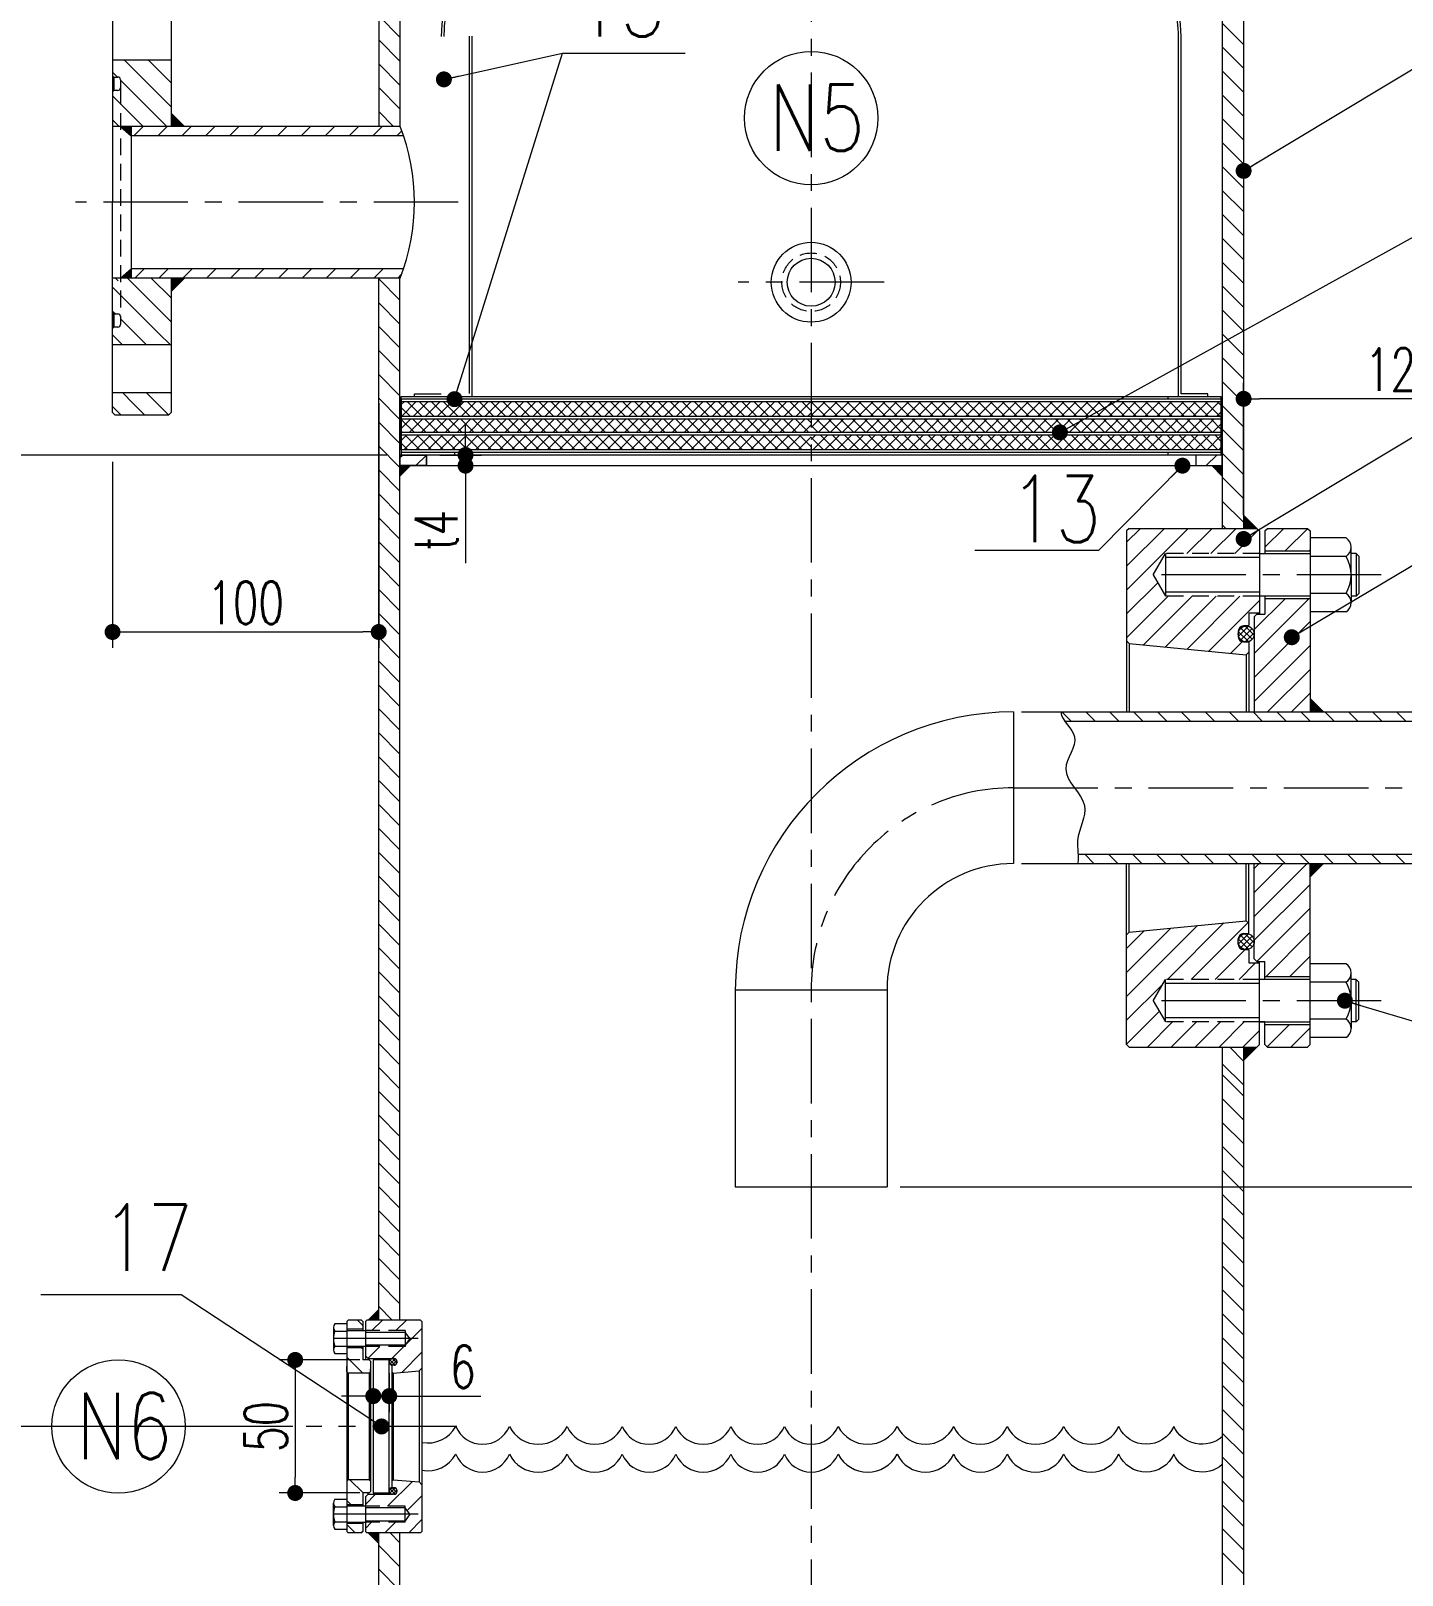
# Model space of a CAD drawing. Header units: millimetres. Extents: x 5291 to 15040, y -2201 to 1723.
# Drawn here: x 8298 to 8814, y -645 to -65 of the extents above; entities that cross this region are included whole.
import ezdxf

# ---------------------------------------------------------------- set-up
doc = ezdxf.new("R2010")
doc.units = ezdxf.units.MM
doc.header["$LTSCALE"] = 0.5
doc.linetypes.add('CENTER', pattern=[50.8, 31.75, -6.35, 6.35, -6.35])
doc.linetypes.add('DASHED', pattern=[19.05, 12.7, -6.35])
for name, color, linetype, lineweight in [('图层1', 7, 'Continuous', 5), ('图层2', 2, 'Continuous', 20), ('图层5', 3, 'CENTER', 5)]:
    doc.layers.add(name, color=color, linetype=linetype, lineweight=lineweight)
doc.styles.add('标注文字', font='txt.shx', dxfattribs={"width": 0.8, "bigfont": 'hztxt.shx'})
doc.styles.add('样式 1', font='txt.shx', dxfattribs={"width": 0.7, "height": 16, "bigfont": 'hzdx.shx'})
doc.dimstyles.new('ISO-25', dxfattribs={"dimtxt": 13, "dimasz": 11, "dimexe": 6, "dimexo": 5, "dimgap": 4, "dimtad": 1, "dimtxsty": 'Standard', "dimcen": 2.5, "dimadec": 0, "dimazin": 0, "dimtfac": 1, "dimtmove": 0, "dimatfit": 3, "dimfxl": 0, "dimarcsym": 0})
pattern_1 = [(45, (0, 40), (-2.245064, 2.245064), []), (135, (0, 40), (-2.245064, -2.245064), [])]
pattern_2 = [(45, (0, 41), (-2.245064, 2.245064), []), (135, (0, 41), (-2.245064, -2.245064), [])]
pattern_3 = [(45, (0, 93.9), (-4.490128, 4.490128), [])]
pattern_4 = [(135, (0, -76), (-4.490128, -4.490128), [])]
pattern_5 = [(135, (20481.4264, -414.895), (4.490128, 4.490128), [])]

# ---------------------------------------------------------------- blocks, each defined once
blk = doc.blocks.new('_Dot')
at = {"color": 0, "linetype": 'ByBlock', "lineweight": -2}
blk.add_line((-0.5, 0), (-1, 0), dxfattribs=at)
at = {"color": 0, "linetype": 'ByBlock', "const_width": 0.5}
blk.add_lwpolyline([(-0.25, 0, 1), (0.25, 0, 1)], format="xyb", close=True, dxfattribs=at)
blk = doc.blocks.new('*D38')
at = {"layer": 'Defpoints', "color": 0, "lineweight": 9}
for p in [(8429, -199.89), (8329, -221.89), (8429, -290.89)]:
    blk.add_point(p, dxfattribs=at)
at = {"layer": '图层1', "color": 4, "lineweight": 9}
for p, q in [((8429, -204.89), (8429, -296.89)), ((8329, -226.89), (8329, -296.89)), ((8335, -290.89), (8423, -290.89))]:
    blk.add_line(p, q, dxfattribs=at)
at = {"layer": '图层1', "color": 4, "lineweight": 9, "xscale": 6, "yscale": 6, "zscale": 6, "rotation": 180}
blk.add_blockref('_Dot', (8329, -290.89), dxfattribs=at)
at = {"layer": '图层1', "color": 4, "lineweight": 9, "xscale": 6, "yscale": 6, "zscale": 6}
blk.add_blockref('_Dot', (8429, -290.89), dxfattribs=at)
at = {"layer": '图层1', "color": 4, "lineweight": 9, "insert": (8379, -279.89), "char_height": 16, "attachment_point": 5, "style": '样式 1'}
blk.add_mtext('100', dxfattribs=at)
blk = doc.blocks.new('*D39')
at = {"layer": 'Defpoints', "color": 0, "lineweight": 9}
for p in [(8753.98, -203.27), (8753.98, -251.94), (8873.98, -299.44)]:
    blk.add_point(p, dxfattribs=at)
at = {"layer": '图层1', "color": 4, "lineweight": 9}
for p, q in [((8753.98, -246.94), (8753.98, -197.27)), ((8873.98, -294.44), (8873.98, -197.27)), ((8867.98, -203.27), (8759.98, -203.27))]:
    blk.add_line(p, q, dxfattribs=at)
at = {"layer": '图层1', "color": 4, "lineweight": 9, "xscale": 6, "yscale": 6, "zscale": 6, "rotation": 180}
blk.add_blockref('_Dot', (8753.98, -203.27), dxfattribs=at)
at = {"layer": '图层1', "color": 4, "lineweight": 9, "xscale": 6, "yscale": 6, "zscale": 6}
blk.add_blockref('_Dot', (8873.98, -203.27), dxfattribs=at)
at = {"layer": '图层1', "color": 4, "lineweight": 9, "insert": (8813.98, -192.27), "char_height": 16, "attachment_point": 5, "style": '样式 1'}
blk.add_mtext('120', dxfattribs=at)
blk = doc.blocks.new('*D177')
at = {"layer": 'Defpoints', "color": 0, "lineweight": 9}
for p in [(8447, -224.39), (8447, -228.39), (8461.63, -228.39)]:
    blk.add_point(p, dxfattribs=at)
at = {"layer": '图层1', "color": 4, "lineweight": 9}
for p, q in [((8461.63, -218.39), (8461.63, -212.39)), ((8452, -224.39), (8467.63, -224.39)), ((8461.63, -224.39), (8461.63, -228.39)), ((8452, -228.39), (8467.63, -228.39)), ((8461.63, -234.39), (8461.63, -265.06))]:
    blk.add_line(p, q, dxfattribs=at)
at = {"layer": '图层1', "color": 4, "lineweight": 9, "xscale": 6, "yscale": 6, "zscale": 6}
for p, rotation in [((8461.63, -224.39), 270), ((8461.63, -228.39), 90)]:
    blk.add_blockref('_Dot', p, dxfattribs=dict(at, rotation=rotation))
at = {"layer": '图层1', "color": 4, "lineweight": 9, "insert": (8450.63, -252.72), "char_height": 16, "attachment_point": 5, "rotation": 90, "style": '样式 1'}
blk.add_mtext('t4', dxfattribs=at)
blk = doc.blocks.new('*D178')
at = {"layer": 'Defpoints', "color": 0, "lineweight": 9}
for p in [(8426.97, -564.44), (8397.63, -614.44), (8426.97, -614.44)]:
    blk.add_point(p, dxfattribs=at)
at = {"layer": '图层1', "color": 4, "lineweight": 9}
for p, q in [((8421.97, -564.44), (8391.63, -564.44)), ((8397.63, -570.44), (8397.63, -608.44)), ((8421.97, -614.44), (8391.63, -614.44))]:
    blk.add_line(p, q, dxfattribs=at)
at = {"layer": '图层1', "color": 4, "lineweight": 9, "xscale": 6, "yscale": 6, "zscale": 6}
for p, rotation in [((8397.63, -564.44), 90), ((8397.63, -614.44), 270)]:
    blk.add_blockref('_Dot', p, dxfattribs=dict(at, rotation=rotation))
at = {"layer": '图层1', "color": 4, "lineweight": 9, "insert": (8386.63, -589.44), "char_height": 16, "attachment_point": 5, "rotation": 90, "style": '样式 1'}
blk.add_mtext('50', dxfattribs=at)
blk = doc.blocks.new('*D179')
at = {"layer": 'Defpoints', "color": 0, "lineweight": 9}
for p in [(8426.97, -564.44), (8432.97, -564.44), (8432.97, -578.02)]:
    blk.add_point(p, dxfattribs=at)
at = {"layer": '图层1', "color": 4, "lineweight": 9}
for p, q in [((8426.97, -569.44), (8426.97, -584.02)), ((8432.97, -569.44), (8432.97, -584.02)), ((8420.97, -578.02), (8414.97, -578.02)), ((8426.97, -578.02), (8432.97, -578.02)), ((8438.97, -578.02), (8467.35, -578.02))]:
    blk.add_line(p, q, dxfattribs=at)
at = {"layer": '图层1', "color": 4, "lineweight": 9, "xscale": 6, "yscale": 6, "zscale": 6}
blk.add_blockref('_Dot', (8426.97, -578.02), dxfattribs=at)
at = {"layer": '图层1', "color": 4, "lineweight": 9, "xscale": 6, "yscale": 6, "zscale": 6, "rotation": 180}
blk.add_blockref('_Dot', (8432.97, -578.02), dxfattribs=at)
at = {"layer": '图层1', "color": 4, "lineweight": 9, "insert": (8460.62, -567.02), "char_height": 16, "attachment_point": 5, "style": '样式 1'}
blk.add_mtext('6', dxfattribs=at)
blk = doc.blocks.new('*D185')
at = {"layer": 'Defpoints', "color": 0, "lineweight": 9}
for p in [(8210.9, -129.39), (8062.58, -1309.39), (8366.49, -1309.39)]:
    blk.add_point(p, dxfattribs=at)
at = {"layer": '图层1', "color": 4, "lineweight": 9}
for p, q in [((8205.9, -129.39), (8056.58, -129.39)), ((8062.58, -135.39), (8062.58, -1303.39)), ((8361.49, -1309.39), (8056.58, -1309.39))]:
    blk.add_line(p, q, dxfattribs=at)
at = {"layer": '图层1', "color": 4, "lineweight": 9, "xscale": 6, "yscale": 6, "zscale": 6}
for p, rotation in [((8062.58, -129.39), 90), ((8062.58, -1309.39), 270)]:
    blk.add_blockref('_Dot', p, dxfattribs=dict(at, rotation=rotation))
at = {"layer": '图层1', "color": 4, "lineweight": 9, "insert": (8051.58, -719.39), "char_height": 16, "attachment_point": 5, "rotation": 90, "style": '样式 1'}
blk.add_mtext('1180', dxfattribs=at)
blk = doc.blocks.new('*D200')
at = {"layer": 'Defpoints', "color": 0, "lineweight": 9}
for p in [(8619.99, -499.44), (8816.49, -1309.39), (8987.44, -1309.39)]:
    blk.add_point(p, dxfattribs=at)
at = {"layer": '图层1', "color": 4, "lineweight": 9}
for p, q in [((8624.99, -499.44), (8993.44, -499.44)), ((8987.44, -505.44), (8987.44, -1303.39)), ((8821.49, -1309.39), (8993.44, -1309.39))]:
    blk.add_line(p, q, dxfattribs=at)
at = {"layer": '图层1', "color": 4, "lineweight": 9, "xscale": 6, "yscale": 6, "zscale": 6}
for p, rotation in [((8987.44, -499.44), 90), ((8987.44, -1309.39), 270)]:
    blk.add_blockref('_Dot', p, dxfattribs=dict(at, rotation=rotation))
at = {"layer": '图层1', "color": 4, "lineweight": 9, "insert": (8976.44, -904.42), "char_height": 16, "attachment_point": 5, "rotation": 90, "style": '样式 1'}
blk.add_mtext('810', dxfattribs=at)
blk = doc.blocks.new('*D201')
at = {"layer": 'Defpoints', "color": 0, "lineweight": 9}
for p in [(8401.74, -589.44), (8236.9, -1309.39), (8366.49, -1309.39)]:
    blk.add_point(p, dxfattribs=at)
at = {"layer": '图层1', "color": 4, "lineweight": 9}
for p, q in [((8396.74, -589.44), (8230.9, -589.44)), ((8236.9, -595.44), (8236.9, -1303.39)), ((8361.49, -1309.39), (8230.9, -1309.39))]:
    blk.add_line(p, q, dxfattribs=at)
at = {"layer": '图层1', "color": 4, "lineweight": 9, "xscale": 6, "yscale": 6, "zscale": 6}
for p, rotation in [((8236.9, -589.44), 90), ((8236.9, -1309.39), 270)]:
    blk.add_blockref('_Dot', p, dxfattribs=dict(at, rotation=rotation))
at = {"layer": '图层1', "color": 4, "lineweight": 9, "insert": (8225.9, -949.42), "char_height": 16, "attachment_point": 5, "rotation": 90, "style": '样式 1'}
blk.add_mtext('720', dxfattribs=at)
blk = doc.blocks.new('*D207')
at = {"layer": 'Defpoints', "color": 0, "lineweight": 9}
for p in [(8437, -224.39), (8156.1, -1309.39), (8366.49, -1309.39)]:
    blk.add_point(p, dxfattribs=at)
at = {"layer": '图层1', "color": 4, "lineweight": 9}
for p, q in [((8432, -224.39), (8150.1, -224.39)), ((8156.1, -230.39), (8156.1, -1303.39)), ((8361.49, -1309.39), (8150.1, -1309.39))]:
    blk.add_line(p, q, dxfattribs=at)
at = {"layer": '图层1', "color": 4, "lineweight": 9, "xscale": 6, "yscale": 6, "zscale": 6}
for p, rotation in [((8156.1, -224.39), 90), ((8156.1, -1309.39), 270)]:
    blk.add_blockref('_Dot', p, dxfattribs=dict(at, rotation=rotation))
at = {"layer": '图层1', "color": 4, "lineweight": 9, "insert": (8145.1, -766.89), "char_height": 16, "attachment_point": 5, "rotation": 90, "style": '样式 1'}
blk.add_mtext('1085', dxfattribs=at)

msp = doc.modelspace()

# ---------------------------------------------------------------- hatches: boundary and pattern name
at = {"layer": '图层1', "lineweight": 9}
h = msp.add_hatch(dxfattribs=at)
h.set_pattern_fill('ANSI31', scale=2, angle=90, style=0)
h.paths.add_polyline_path([(8437, -5.39), (8429, 0.62), (8429, -100.9), (8437, -100.9)])
h = msp.add_hatch(dxfattribs=at)
h.set_pattern_fill('ANSI31', scale=2, angle=90, style=0)
h.paths.add_polyline_path([(8753.98, 0.62), (8745.98, -5.39), (8745.98, -251.94), (8753.98, -251.94)])
h = msp.add_hatch(dxfattribs=at)
h.set_pattern_fill('ANSI31', scale=2, style=0)
h.set_pattern_definition(pattern_5)
h.paths.add_polyline_path([(8331.99, -86.35), (8331.99, -83.35, 0.414214), (8330.99, -82.35), (8329.49, -82.35), (8328.99, -81.85), (8328.99, -75.9), (8350.99, -75.9), (8350.99, -100.9), (8331.99, -100.9)])
h = msp.add_hatch(dxfattribs=at)
h.set_pattern_fill('ANSI31', scale=2, style=0)
h.set_pattern_definition(pattern_5)
h.paths.add_polyline_path([(8328.99, -87.85), (8329.49, -87.35), (8330.99, -87.35, 0.414214), (8331.99, -86.35), (8331.99, -100.9), (8328.99, -100.9)], flags=17)
for points in [[(8350.99, -100.9), (8350.99, -95.9), (8355.99, -100.9)], [(8335.99, -100.9), (8335.99, -104.4), (8331.99, -100.9)], [(8335.99, -157.9), (8331.99, -157.9), (8335.99, -154.4)], [(8355.99, -157.9), (8350.99, -162.9), (8350.99, -157.9)], [(8441, -228.39), (8437, -228.39), (8437, -232.39)], [(8741.98, -228.39), (8745.98, -232.39), (8745.98, -228.39)], [(8753.98, -251.94), (8758.98, -251.94), (8753.98, -246.94)], [(8778.99, -315.94), (8778.99, -320.94), (8783.99, -320.94)], [(8783.99, -377.94), (8778.99, -377.94), (8778.99, -382.94)], [(8758.98, -446.94), (8753.98, -446.94), (8753.98, -451.94)], [(8425, -549.44), (8429, -549.44), (8429, -545.44)], [(8429, -629.44), (8425, -629.44), (8429, -633.44)]]:
    msp.add_hatch(color=7, dxfattribs=at).paths.add_polyline_path(points)
at = {"layer": '图层1', "lineweight": 9, "ltscale": 2}
h = msp.add_hatch(dxfattribs=at)
h.set_pattern_fill('ANSI31', scale=2, style=0)
h.paths.add_polyline_path([(8437, -100.9), (8335.99, -100.9), (8335.99, -104.4), (8438.29, -104.4, 0.01208)])
h = msp.add_hatch(dxfattribs=at)
h.set_pattern_fill('ANSI31', scale=2, style=0)
h.paths.add_polyline_path([(8438.29, -154.4), (8335.99, -154.4), (8335.99, -157.9), (8437, -157.9, 0.01208)])
at = {"layer": '图层1', "lineweight": 9}
h = msp.add_hatch(dxfattribs=at)
h.set_pattern_fill('ANSI31', style=0)
h.set_pattern_definition([(135, (20481.4264, -414.8948), (2.245064, 2.245064), [])])
h.paths.add_polyline_path([(8328.99, -157.9), (8331.99, -157.9), (8331.99, -158.1), (8328.99, -161.04)], flags=17)
h = msp.add_hatch(dxfattribs=at)
h.set_pattern_fill('ANSI31', scale=2, style=0)
h.set_pattern_definition(pattern_5)
h.paths.add_polyline_path([(8331.99, -158.1), (8332.2, -157.9), (8350.99, -157.9), (8350.99, -167.06), (8345.06, -182.9), (8328.99, -182.9), (8328.99, -176.85), (8329.49, -176.35), (8330.99, -176.35, 0.414214), (8331.99, -175.35), (8331.99, -172.35)])
h = msp.add_hatch(dxfattribs=at)
h.set_pattern_fill('ANSI31', scale=2, style=0)
h.set_pattern_definition(pattern_5)
h.paths.add_polyline_path([(8328.99, -161.04), (8331.99, -158.1), (8331.99, -172.35, 0.414214), (8330.99, -171.35), (8329.49, -171.35), (8328.99, -170.85)], flags=17)
h = msp.add_hatch(dxfattribs=at)
h.set_pattern_fill('ANSI31', scale=2, angle=90, style=0)
h.paths.add_polyline_path([(8437, -157.9), (8429, -157.9), (8429, -549.44), (8437, -549.44)])
h = msp.add_hatch(dxfattribs=at)
h.set_pattern_fill('ANSI31', scale=2, style=0)
h.set_pattern_definition(pattern_5)
h.paths.add_polyline_path([(8350.99, -167.06), (8350.99, -182.9), (8345.06, -182.9)])
h = msp.add_hatch(dxfattribs=at)
h.set_pattern_fill('ANSI31', scale=2, style=0)
h.set_pattern_definition(pattern_5)
h.paths.add_polyline_path([(8328.99, -200.9), (8338.31, -200.9), (8335.12, -209.4), (8329.99, -209.4), (8328.99, -208.4)])
h = msp.add_hatch(dxfattribs=at)
h.set_pattern_fill('ANSI31', scale=2, style=0)
h.set_pattern_definition(pattern_5)
h.paths.add_polyline_path([(8338.31, -200.9), (8350.99, -200.9), (8350.99, -208.4), (8349.99, -209.4), (8335.12, -209.4)])
h = msp.add_hatch(dxfattribs=at)
h.set_pattern_fill('ANSI37', style=0)
h.set_pattern_definition(pattern_2)
h.paths.add_polyline_path([(8591.49, -209.89), (8591.49, -204.39), (8437.5, -204.39), (8437.5, -209.89)])
h = msp.add_hatch(dxfattribs=at)
h.set_pattern_fill('ANSI37', style=0)
h.set_pattern_definition(pattern_1)
h.paths.add_polyline_path([(8745.48, -209.89), (8745.48, -204.39), (8591.49, -204.39), (8591.49, -209.89)])
h = msp.add_hatch(dxfattribs=at)
h.set_pattern_fill('ANSI37', style=0)
h.set_pattern_definition(pattern_2)
h.paths.add_polyline_path([(8591.49, -215.89), (8591.49, -210.89), (8437.5, -210.89), (8437.5, -215.89)])
h = msp.add_hatch(dxfattribs=at)
h.set_pattern_fill('ANSI37', style=0)
h.set_pattern_definition(pattern_1)
h.paths.add_polyline_path([(8745.48, -215.89), (8745.48, -210.89), (8591.49, -210.89), (8591.49, -215.89)])
h = msp.add_hatch(dxfattribs=at)
h.set_pattern_fill('ANSI37', style=0)
h.set_pattern_definition(pattern_2)
h.paths.add_polyline_path([(8591.49, -222.39), (8591.49, -216.89), (8437.5, -216.89), (8437.5, -222.39)])
h = msp.add_hatch(dxfattribs=at)
h.set_pattern_fill('ANSI37', style=0)
h.set_pattern_definition(pattern_1)
h.paths.add_polyline_path([(8745.48, -222.39), (8745.48, -216.89), (8591.49, -216.89), (8591.49, -222.39)])
at = {"layer": '图层1'}
h = msp.add_hatch(dxfattribs=at)
h.set_pattern_fill('ANSI31', scale=2, style=0)
h.set_pattern_definition([(45, (-229.58, 43.404), (-4.490128, 4.490128), [])])
h.paths.add_polyline_path([(8447, -228.39), (8447, -224.39), (8437, -224.39), (8437, -228.39)])
h = msp.add_hatch(dxfattribs=at)
h.set_pattern_fill('ANSI31', scale=2, style=0)
h.set_pattern_definition([(45, (49.4, 43.404), (-4.490128, 4.490128), [])])
h.paths.add_polyline_path([(8735.98, -228.39), (8745.98, -228.39), (8745.98, -224.39), (8735.98, -224.39)])
at = {"layer": '图层1', "lineweight": 9}
h = msp.add_hatch(dxfattribs=at)
h.set_pattern_fill('ANSI31', scale=2, style=0)
h.set_pattern_definition(pattern_3)
h.paths.add_polyline_path([(8755.99, -283.64), (8759.74, -283.64), (8759.99, -283.39), (8759.99, -277.44), (8724.61, -277.44), (8719.99, -269.44), (8709.99, -269.44), (8709.99, -294.24), (8710.99, -295.24), (8754.99, -299.44), (8755.99, -298.44), (8755.99, -294.89), (8755.74, -294.64), (8753.99, -294.64, -0.414214), (8751.99, -292.64), (8751.99, -290.64, -0.414214), (8753.99, -288.64), (8755.74, -288.64), (8755.99, -288.39)])
h.paths.add_polyline_path([(8759.99, -252.94), (8758.99, -251.94), (8710.99, -251.94), (8709.99, -252.94), (8709.99, -269.44), (8719.99, -269.44), (8724.61, -261.44), (8759.99, -261.44)])
h = msp.add_hatch(dxfattribs=at)
h.set_pattern_fill('ANSI31', scale=2, style=0)
h.set_pattern_definition(pattern_3)
h.paths.add_polyline_path([(8778.58, -260.44), (8778.99, -260.03), (8778.99, -252.94), (8777.99, -251.94), (8762.99, -251.94), (8761.99, -252.94), (8761.99, -260.44)])
h.paths.add_polyline_path([(8757.99, -320.94), (8778.99, -320.94), (8778.99, -278.44), (8761.99, -278.44), (8761.99, -284.14), (8758.99, -284.14), (8757.99, -285.14)])
at = {"layer": '图层1'}
h = msp.add_hatch(dxfattribs=at)
h.set_pattern_fill('ANSI37', scale=0.5, style=0)
h.set_pattern_definition([(45, (9.574, 88.9), (-1.12253202, 1.12253202), []), (135, (9.574, 88.9), (-1.12253202, -1.12253202), [])])
h.paths.add_polyline_path([(8751.99, -291.64, 1), (8757.99, -291.64, 1)])
at = {"layer": '图层1', "lineweight": 9}
h = msp.add_hatch(dxfattribs=at)
h.set_pattern_fill('ANSI31', scale=2, angle=90, style=0)
h.set_pattern_definition([(135, (0, 93.9), (-4.490128, -4.490128), [])])
edge = h.paths.add_edge_path()
edge.add_line((8866.98, -324.44), (8866.98, -320.94))
edge.add_line((8866.98, -320.94), (8685.31, -320.94))
edge.add_spline(control_points=[(8685.31, -320.94), (8685.41, -322.2), (8686, -323.35), (8686.76, -324.44)], knot_values=[0, 0, 0, 0, 3.791066, 3.791066, 3.791066, 3.791066], degree=3, periodic=0)
edge.add_line((8686.76, -324.44), (8866.98, -324.44))
edge = h.paths.add_edge_path()
edge.add_spline(control_points=[(8691.8, -374.44), (8691.86, -375.62), (8691.85, -376.79), (8691.59, -377.94)], knot_values=[57.173017, 57.173017, 57.173017, 57.173017, 60.715865, 60.715865, 60.715865, 60.715865], degree=3, periodic=0)
edge.add_line((8691.59, -377.94), (8866.98, -377.94))
edge.add_line((8866.98, -377.94), (8866.98, -374.44))
edge.add_line((8866.98, -374.44), (8691.8, -374.44))
h = msp.add_hatch(dxfattribs=at)
h.set_pattern_fill('ANSI31', scale=2, style=0)
h.set_pattern_definition(pattern_3)
h.paths.add_polyline_path([(8778.99, -377.94), (8757.99, -377.94), (8757.99, -413.74), (8758.99, -414.74), (8761.99, -414.74), (8761.99, -420.44), (8778.99, -420.44)])
h.paths.add_polyline_path([(8762.23, -438.44), (8761.99, -438.67), (8761.99, -445.94), (8762.99, -446.94), (8777.99, -446.94), (8778.99, -445.94), (8778.99, -438.44)])
h = msp.add_hatch(dxfattribs=at)
h.set_pattern_fill('ANSI31', scale=2, style=0)
h.set_pattern_definition(pattern_3)
h.paths.add_polyline_path([(8751.99, -406.24, -0.414214), (8753.99, -404.24), (8755.74, -404.24), (8755.99, -403.99), (8755.99, -400.44), (8754.99, -399.44), (8710.99, -403.64), (8709.99, -404.64), (8709.99, -419.54), (8759.99, -419.54), (8759.99, -415.49), (8759.74, -415.24), (8755.99, -415.24), (8755.99, -410.49), (8755.74, -410.24), (8753.99, -410.24, -0.414214), (8751.99, -408.24)])
h.paths.add_polyline_path([(8724.61, -421.44), (8759.99, -421.44), (8759.99, -419.54), (8709.99, -419.54), (8709.99, -445.94), (8710.99, -446.94), (8758.99, -446.94), (8759.99, -445.94), (8759.99, -437.44), (8724.61, -437.44), (8719.99, -429.44)])
at = {"layer": '图层1'}
h = msp.add_hatch(dxfattribs=at)
h.set_pattern_fill('ANSI37', scale=0.5, style=0)
h.set_pattern_definition([(315, (9.574, -787.7796), (-1.12253202, -1.12253202), []), (225, (9.574, -787.7796), (-1.12253202, 1.12253202), [])])
h.paths.add_polyline_path([(8757.99, -407.24, 1), (8751.99, -407.24, 1)])
at = {"layer": '图层1', "lineweight": 9}
h = msp.add_hatch(dxfattribs=at)
h.set_pattern_fill('ANSI31', scale=2, angle=90, style=0)
h.paths.add_polyline_path([(8753.98, -461.11), (8745.98, -453.11), (8745.98, -555.99), (8753.98, -563.99)])
h = msp.add_hatch(dxfattribs=at)
h.set_pattern_fill('ANSI31', scale=2, angle=90, style=0)
h.set_pattern_definition(pattern_4)
h.paths.add_polyline_path([(8423, -564.44), (8423, -559.94), (8417, -559.94), (8417, -568.94), (8417.5, -569.44), (8425.47, -569.44), (8425.97, -568.94), (8425.97, -567.93), (8425.97, -564.94), (8425.47, -564.44)])
h.paths.add_polyline_path([(8423, -552.94), (8423, -549.94), (8422.5, -549.44), (8417.5, -549.44), (8417, -549.94), (8417, -552.94)])
h = msp.add_hatch(dxfattribs=at)
h.set_pattern_fill('ANSI31', scale=2, style=0)
h.set_pattern_definition([(45, (642.0727, -76), (-4.490128, 4.490128), [])])
h.paths.add_polyline_path([(8435.97, -565.14), (8435.97, -565.24, -0.414214), (8434.77, -566.44), (8434.22, -566.44), (8433.97, -566.69), (8433.97, -568.94), (8434.47, -569.44), (8444.23, -568.59), (8445.27, -567.55), (8445.27, -549.94), (8444.77, -549.44), (8424.5, -549.44), (8424, -549.94), (8424, -553.44), (8439, -553.44), (8439, -554.04), (8440.73, -556.44), (8439, -558.84), (8439, -559.44), (8424, -559.44), (8424, -562.94), (8425, -563.94), (8434.47, -563.94), (8434.77, -563.94, -0.414214)])
h.paths.add_polyline_path([(8439, -619.44), (8439, -620.04), (8440.73, -622.44), (8439, -624.84), (8439, -625.44), (8424, -625.44), (8424, -628.94), (8424.5, -629.44), (8444.77, -629.44), (8445.27, -628.94), (8445.27, -611.33), (8444.23, -610.29), (8434.47, -609.44), (8433.97, -609.94), (8433.97, -612.19), (8434.22, -612.44), (8434.77, -612.44, -0.414214), (8435.97, -613.64), (8435.97, -613.74, -0.414214), (8434.77, -614.94), (8434.17, -614.94), (8425, -614.94), (8424, -615.94), (8424, -619.44)])
h = msp.add_hatch(dxfattribs=at)
h.set_pattern_fill('ANSI37', scale=0.3, style=0)
h.set_pattern_definition([(45, (642.0727, -75.5), (-0.67351921, 0.67351921), []), (135, (642.0727, -75.5), (-0.67351921, -0.67351921), [])])
h.paths.add_polyline_path([(8434.77, -566.44, 0.414214), (8435.97, -565.24), (8435.97, -565.14, 0.414214), (8434.77, -563.94), (8434.17, -563.94, 0.414214), (8432.97, -565.14), (8432.97, -565.24, 0.414214), (8434.17, -566.44)])
h = msp.add_hatch(dxfattribs=at)
h.set_pattern_fill('ANSI31', scale=2, angle=90, style=0)
h.set_pattern_definition(pattern_4)
h.paths.add_polyline_path([(8423, -614.44), (8425.47, -614.44), (8425.97, -613.94), (8425.97, -609.94), (8425.47, -609.44), (8417.5, -609.44), (8417, -609.94), (8417, -611.96), (8417, -618.94), (8423, -618.94)])
h.paths.add_polyline_path([(8422.31, -629.44), (8423, -628.75), (8423, -625.94), (8417, -625.94), (8417, -628.94), (8417.5, -629.44)])
h = msp.add_hatch(dxfattribs=at)
h.set_pattern_fill('ANSI37', scale=0.3, style=0)
h.set_pattern_definition([(315, (642.0727, -1103.3796), (-0.67351921, -0.67351921), []), (225, (642.0727, -1103.3796), (-0.67351921, 0.67351921), [])])
h.paths.add_polyline_path([(8434.77, -612.44, -0.414214), (8435.97, -613.64), (8435.97, -613.74, -0.414214), (8434.77, -614.94), (8434.17, -614.94, -0.414214), (8432.97, -613.74), (8432.97, -613.64, -0.414214), (8434.17, -612.44)])
h = msp.add_hatch(dxfattribs=at)
h.set_pattern_fill('ANSI31', scale=2, angle=90, style=0)
h.paths.add_polyline_path([(8437, -629.44), (8429, -629.44), (8429, -668.93), (8435, -672.39), (8437, -672.39)])

# ---------------------------------------------------------------- linework, layer by layer
at = {"layer": '图层1', "color": 7, "lineweight": 9}
for p, q in [((8463.11, -201.3), (8463.11, -67)), ((8464.11, -202.3), (8464.11, -67)), ((8729.48, -202.39), (8729.48, -67.09)), ((8730.48, -201.39), (8730.48, -67.09)), ((8328.99, -81.85), (8328.99, -87.85)), ((8329.49, -82.35), (8330.99, -82.35)), ((8329.49, -82.35), (8329.49, -87.35)), ((8331.99, -83.35), (8331.99, -86.35)), ((8329.49, -87.35), (8328.99, -87.85)), ((8328.99, -87.85), (8328.99, -129.4)), ((8330.99, -87.35), (8329.49, -87.35)), ((8355.99, -100.9), (8350.99, -95.9)), ((8331.99, -100.9), (8335.99, -104.4)), ((8331.99, -157.9), (8335.99, -154.4)), ((8355.99, -157.9), (8350.99, -162.9)), ((8328.99, -170.85), (8328.99, -176.85)), ((8329.49, -171.35), (8330.99, -171.35)), ((8329.49, -171.35), (8329.49, -176.35)), ((8331.99, -172.35), (8331.99, -175.35)), ((8329.49, -176.35), (8328.99, -176.85)), ((8330.99, -176.35), (8329.49, -176.35)), ((8437.5, -222.39), (8437.5, -202.39)), ((8437.5, -202.39), (8745.48, -202.39)), ((8442.5, -202.39), (8442.5, -201.39)), ((8442.5, -201.39), (8452.5, -201.39)), ((8457.5, -202.39), (8457.5, -203.39)), ((8725.48, -202.39), (8725.48, -203.39)), ((8740.48, -201.39), (8730.48, -201.39)), ((8740.48, -202.39), (8740.48, -201.39)), ((8745.48, -202.39), (8745.48, -203.39)), ((8437.5, -203.39), (8437.5, -223.39)), ((8745.48, -204.39), (8437.5, -204.39)), ((8745.48, -203.39), (8745.48, -224.39)), ((8745.48, -209.89), (8437.5, -209.89)), ((8745.48, -216.89), (8437.5, -216.89)), ((8745.48, -222.39), (8437.5, -222.39)), ((8745.48, -223.39), (8437.5, -223.39)), ((8457.5, -223.39), (8457.5, -224.39)), ((8725.48, -223.39), (8725.48, -224.39)), ((8437, -232.39), (8441, -228.39)), ((8745.98, -232.39), (8741.98, -228.39)), ((8753.98, -246.94), (8758.98, -251.94)), ((8778.58, -260.44), (8778.99, -260.03)), ((8755.99, -283.64), (8759.74, -283.64)), ((8755.99, -283.64), (8755.99, -288.39)), ((8758.99, -284.14), (8757.99, -285.14)), ((8758.99, -284.14), (8761.99, -284.14)), ((8759.74, -283.64), (8759.74, -284.14)), ((8755.74, -288.64), (8753.99, -288.64)), ((8755.74, -288.64), (8755.99, -288.39)), ((8757.99, -285.14), (8757.99, -320.94)), ((8751.99, -290.64), (8751.99, -292.64)), ((8753.99, -294.64), (8755.74, -294.64)), ((8755.74, -294.64), (8755.99, -294.89)), ((8755.99, -294.89), (8755.99, -320.94)), ((8754.99, -299.44), (8754.99, -320.94)), ((8783.99, -320.94), (8778.99, -315.94)), ((8754.99, -399.44), (8754.99, -377.94)), ((8755.99, -403.99), (8755.99, -377.94)), ((8757.99, -413.74), (8757.99, -377.94)), ((8783.99, -377.94), (8778.99, -382.94)), ((8753.99, -404.24), (8755.74, -404.24)), ((8755.74, -404.24), (8755.99, -403.99)), ((8751.99, -408.24), (8751.99, -406.24)), ((8753.99, -410.24), (8755.74, -410.24)), ((8755.74, -410.24), (8755.99, -410.49)), ((8755.99, -410.49), (8755.99, -415.24)), ((8755.99, -415.24), (8759.74, -415.24)), ((8758.99, -414.74), (8757.99, -413.74)), ((8758.99, -414.74), (8761.99, -414.74)), ((8759.74, -415.24), (8759.74, -414.74)), ((8761.99, -438.67), (8762.23, -438.44)), ((8753.98, -452.13), (8748.79, -446.94)), ((8753.98, -451.94), (8758.98, -446.94)), ((8753.98, -461.11), (8745.98, -453.11)), ((8429, -545.44), (8425, -549.44)), ((8412.54, -550.81), (8417, -550.81)), ((8417.5, -549.44), (8417, -549.94)), ((8417, -549.94), (8417, -628.94)), ((8422.5, -549.44), (8417.5, -549.44)), ((8423, -549.94), (8422.5, -549.44)), ((8423, -549.94), (8423, -553.44)), ((8424.5, -549.44), (8424, -549.94)), ((8424, -549.94), (8424, -564.44)), ((8444.77, -549.44), (8424.5, -549.44)), ((8444.77, -549.44), (8445.27, -549.94)), ((8445.27, -549.94), (8445.27, -628.94)), ((8412, -552.22), (8412, -560.66)), ((8412.54, -553.63), (8417, -553.63)), ((8423, -552.94), (8417, -552.94)), ((8417, -553.44), (8424, -553.44)), ((8424, -554.04), (8439, -554.04)), ((8439, -553.44), (8439, -559.44)), ((8440.73, -556.44), (8439, -554.04)), ((8440.73, -556.44), (8439, -558.84)), ((8753.98, -563.99), (8745.98, -555.99)), ((8412.54, -559.25), (8417, -559.25)), ((8412.54, -562.07), (8417, -562.07)), ((8424, -559.44), (8417, -559.44)), ((8423, -559.94), (8417, -559.94)), ((8423, -559.44), (8423, -564.44)), ((8439, -558.84), (8424, -558.84)), ((8417, -568.94), (8417, -566.92)), ((8425.47, -564.44), (8423, -564.44)), ((8425, -563.94), (8424, -562.94)), ((8425, -563.94), (8434.47, -563.94)), ((8425, -563.94), (8425, -564.44)), ((8425.47, -564.44), (8425.97, -564.94)), ((8425.97, -564.94), (8425.97, -613.94)), ((8425.97, -568.94), (8425.97, -567.93)), ((8432.97, -565.14), (8432.97, -565.24)), ((8434.22, -566.44), (8433.97, -566.69)), ((8433.97, -566.69), (8433.97, -612.19)), ((8434.77, -563.94), (8434.17, -563.94)), ((8434.77, -566.44), (8434.17, -566.44)), ((8434.47, -569.44), (8444.23, -568.59)), ((8435.97, -565.14), (8435.97, -565.24)), ((8444.23, -568.59), (8445.27, -567.55)), ((8444.23, -568.59), (8444.23, -610.29)), ((8753.98, -572.97), (8745.98, -564.97)), ((8417.5, -569.44), (8417, -568.94)), ((8425.47, -569.44), (8417.5, -569.44)), ((8417.5, -569.44), (8417.5, -609.44)), ((8425.47, -569.44), (8425.97, -568.94)), ((8425.47, -569.44), (8425.47, -609.44)), ((8433.97, -568.94), (8434.47, -569.44)), ((8434.47, -569.44), (8434.47, -609.44)), ((8753.98, -581.95), (8745.98, -573.95)), ((8753.98, -590.93), (8745.98, -582.93)), ((8417, -589.85), (8417.41, -589.44)), ((8753.98, -599.91), (8745.98, -591.91)), ((8753.98, -608.89), (8745.98, -600.89)), ((8417.5, -609.44), (8417, -609.94)), ((8417, -609.94), (8417, -611.96)), ((8425.47, -609.44), (8417.5, -609.44)), ((8425.47, -614.44), (8423, -614.44)), ((8423, -614.44), (8423, -619.44)), ((8425, -614.94), (8424, -615.94)), ((8425, -614.94), (8425, -614.44)), ((8425, -614.94), (8434.47, -614.94)), ((8425.47, -609.44), (8425.97, -609.94)), ((8425.47, -614.44), (8425.97, -613.94)), ((8425.97, -609.94), (8425.97, -610.95)), ((8432.97, -613.74), (8432.97, -613.64)), ((8433.97, -609.94), (8434.47, -609.44)), ((8434.22, -612.44), (8433.97, -612.19)), ((8434.77, -612.44), (8434.17, -612.44)), ((8434.77, -614.94), (8434.17, -614.94)), ((8434.47, -609.44), (8444.23, -610.29)), ((8435.97, -613.74), (8435.97, -613.64)), ((8444.23, -610.29), (8445.27, -611.33)), ((8753.98, -617.87), (8745.98, -609.87)), ((8412, -626.66), (8412, -618.22)), ((8412.54, -616.81), (8417, -616.81)), ((8412.54, -619.63), (8417, -619.63)), ((8423, -618.94), (8417, -618.94)), ((8424, -619.44), (8417, -619.44)), ((8424, -615.94), (8424, -628.94)), ((8439, -620.04), (8424, -620.04)), ((8433.97, -615.19), (8433.97, -615.19)), ((8439, -625.44), (8439, -619.44)), ((8440.73, -622.44), (8439, -620.04)), ((8753.98, -626.85), (8745.98, -618.85)), ((8412.54, -625.25), (8417, -625.25)), ((8417, -625.44), (8424, -625.44)), ((8423, -625.94), (8417, -625.94)), ((8423, -625.44), (8423, -628.94)), ((8424, -624.84), (8439, -624.84)), ((8440.73, -622.44), (8439, -624.84)), ((8412.54, -628.07), (8417, -628.07)), ((8417.5, -629.44), (8417, -628.94)), ((8422.5, -629.44), (8417.5, -629.44)), ((8422.31, -629.44), (8423, -628.75)), ((8423, -628.94), (8422.5, -629.44)), ((8424.5, -629.44), (8424, -628.94)), ((8444.77, -629.44), (8424.5, -629.44)), ((8429, -633.44), (8425, -629.44)), ((8445.27, -628.94), (8444.77, -629.44)), ((8753.98, -635.83), (8745.98, -627.83)), ((8753.98, -644.81), (8745.98, -636.81))]:
    msp.add_line(p, q, dxfattribs=at)
at = {"layer": '图层1', "color": 7}
for p, q in [((8329.49, -82.35), (8328.99, -81.85)), ((8329.49, -171.35), (8328.99, -170.85)), ((8745.48, -203.39), (8437.5, -203.39)), ((8437.5, -204.39), (8437.5, -224.39)), ((8745.48, -210.89), (8437.5, -210.89)), ((8745.48, -215.89), (8437.5, -215.89)), ((8745.48, -224.39), (8437.5, -224.39)), ((8447, -228.39), (8735.98, -228.39)), ((8759.74, -283.64), (8759.99, -283.39)), ((8667.49, -320.94), (8667.49, -377.94)), ((8759.74, -415.24), (8759.99, -415.49)), ((8562.99, -425.44), (8562.99, -499.44)), ((8619.99, -425.44), (8562.99, -425.44)), ((8619.99, -425.44), (8619.99, -499.44)), ((8562.99, -499.44), (8619.99, -499.44))]:
    msp.add_line(p, q, dxfattribs=at)
at = {"layer": '图层1', "color": 7, "linetype": 'DASHED', "lineweight": 9}
for p, q in [((8331.99, -86.35), (8331.99, -172.35)), ((8439, -553.44), (8424, -553.44)), ((8439, -559.44), (8424, -559.44)), ((8439, -619.44), (8424, -619.44)), ((8439, -625.44), (8424, -625.44))]:
    msp.add_line(p, q, dxfattribs=at)
at = {"layer": '图层1', "color": 7}
for points in [[(8447, -228.39), (8437, -228.39), (8437, -224.39), (8447, -224.39)], [(8437, -228.39), (8447, -228.39), (8447, -224.39), (8437, -224.39)], [(8735.98, -228.39), (8745.98, -228.39), (8745.98, -224.39), (8735.98, -224.39)]]:
    msp.add_lwpolyline(points, close=True, dxfattribs=at)
at = {"layer": '图层1', "color": 7, "lineweight": 9}
msp.add_lwpolyline([(8426.97, -614.44), (8432.97, -614.44), (8432.97, -564.44), (8426.97, -564.44)], close=True, dxfattribs=at)
for points in [[(8445.27, -595.43, 0.324184), (8457.97, -589.44, 0.664909), (8478.1, -589.44, 0.616257), (8499.83, -589.44, 0.647859), (8520.5, -589.44, 0.664909), (8540.64, -589.44, 0.64786), (8561.31, -589.44, 0.664908), (8581.45, -589.44, 0.664909), (8601.59, -589.44, 0.601584), (8623.85, -589.44, 0.631663), (8645.04, -589.44, 0.664909), (8665.18, -589.44, 0.631663), (8686.38, -589.44, 0.64786), (8707.05, -589.44)], [(8745.98, -593.29, -0.494874), (8727.72, -589.44, -0.64786), (8707.05, -589.44)], [(8445.27, -605.89, 0.324184), (8457.97, -599.9, 0.664909), (8478.1, -599.9, 0.616257), (8499.83, -599.9, 0.647859), (8520.5, -599.9, 0.664909), (8540.64, -599.9, 0.64786), (8561.31, -599.9, 0.664908), (8581.45, -599.9, 0.664909), (8601.59, -599.9, 0.601584), (8623.85, -599.9, 0.631663), (8645.04, -599.9, 0.664909), (8665.18, -599.9, 0.631663), (8686.38, -599.9, 0.64786), (8707.05, -599.9)], [(8745.98, -603.75, -0.494874), (8727.72, -599.9, -0.64786), (8707.05, -599.9)]]:
    msp.add_lwpolyline(points, format="xyb", dxfattribs=at)
for centre in [(8591.49, -97.77), (8331.23, -589.44)]:
    msp.add_circle(centre, 25.05, dxfattribs=at)
at = {"layer": '图层1', "color": 7}
for centre, radius in [((8591.49, -159.46), 15), ((8591.49, -159.46), 9), ((8754.99, -291.64), 3), ((8754.99, -407.24), 3)]:
    msp.add_circle(centre, radius, dxfattribs=at)
at = {"layer": '图层1', "color": 7, "linetype": 'DASHED'}
msp.add_circle((8591.49, -159.46), 11, dxfattribs=at)
at = {"layer": '图层1', "color": 7, "lineweight": 9}
for centre, radius, start, end in [((8330.99, -83.35), 1, 360, 90), ((8330.99, -86.35), 1, 270, 360), ((8330.99, -172.35), 1, 360, 90), ((8330.99, -175.35), 1, 270, 360), ((8753.99, -290.64), 2, 90, 180), ((8753.99, -292.64), 2, 180, 270), ((8753.99, -406.24), 2, 90, 180), ((8753.99, -408.24), 2, 180, 270), ((8414.12, -552.22), 2.12, 138.40687, 221.59313), ((8419.68, -556.44), 7.68, 158.49538, 201.50462), ((8414.12, -560.66), 2.12, 138.40687, 221.59313), ((8434.17, -565.14), 1.2, 90, 180), ((8434.17, -565.24), 1.2, 180, 270), ((8434.77, -565.14), 1.2, 0, 90), ((8434.77, -565.24), 1.2, 270, 360), ((8434.17, -613.64), 1.2, 90, 180), ((8434.17, -613.74), 1.2, 180, 270), ((8434.77, -613.64), 1.2, 0, 90), ((8434.77, -613.74), 1.2, 270, 0), ((8414.12, -618.22), 2.12, 138.40687, 221.59313), ((8419.68, -622.44), 7.68, 158.49538, 201.50462), ((8414.12, -626.66), 2.12, 138.40687, 221.59313)]:
    msp.add_arc(centre, radius, start, end, dxfattribs=at)
msp.add_ellipse((8591.49, -67.09), major_axis=(-138.99, 0), ratio=0.623857, start_param=3.141593, end_param=6.283185, dxfattribs=at)
msp.add_open_spline([(8729.48, -67.09), (8729.48, -63.33), (8729.08, -59.57), (8727.11, -50.37), (8725.09, -44.96), (8719.39, -34.48), (8715.71, -29.4), (8706.84, -19.76), (8701.64, -15.2), (8689.91, -6.79), (8683.39, -2.94), (8669.25, 3.91), (8661.65, 6.9), (8645.64, 11.93), (8637.24, 13.95), (8619.96, 16.95), (8611.09, 17.93), (8593.21, 18.79), (8584.2, 18.68), (8566.38, 17.37), (8557.58, 16.17), (8540.52, 12.74), (8532.26, 10.5), (8516.59, 5.08), (8509.18, 1.9), (8495.5, -5.3), (8489.23, -9.31), (8478.07, -18), (8473.17, -22.68), (8464.93, -32.53), (8461.59, -37.69), (8456.57, -48.3), (8454.9, -53.75), (8453.7, -61.86), (8453.5, -64.48), (8453.5, -67.09)], degree=3, knots=[3.141593, 3.141593, 3.141593, 3.141593, 3.274155, 3.274155, 3.468604, 3.468604, 3.663052, 3.663052, 3.857501, 3.857501, 4.051949, 4.051949, 4.246398, 4.246398, 4.440847, 4.440847, 4.635295, 4.635295, 4.829744, 4.829744, 5.024192, 5.024192, 5.218641, 5.218641, 5.41309, 5.41309, 5.607538, 5.607538, 5.801987, 5.801987, 5.996436, 5.996436, 6.190884, 6.190884, 6.283185, 6.283185, 6.283185, 6.283185], dxfattribs=at)
at = {"layer": '图层1', "color": 7, "start_tangent": (0.078765, -0.996893), "end_tangent": (-0.225726, -0.974191)}
msp.add_spline([(8685.31, -320.94), (8690.48, -330.3), (8687.15, -342.3), (8694.17, -356.15), (8691.59, -369.27), (8691.59, -377.94)], degree=3, dxfattribs=at)
at = {"layer": '图层2', "color": 7}
for p, q in [((8429, 40.62), (8429, -100.9)), ((8437, 34.61), (8437, -100.9)), ((8753.98, 0.62), (8753.98, -251.94)), ((8745.98, -5.39), (8745.98, -251.94)), ((8328.99, -50.4), (8328.99, -81.85)), ((8350.99, -50.4), (8350.99, -100.9)), ((8328.99, -75.9), (8350.99, -75.9)), ((8437, -100.9), (8328.99, -100.9)), ((8335.99, -100.9), (8335.99, -157.9)), ((8438.29, -104.4), (8335.99, -104.4)), ((8328.99, -208.4), (8328.99, -129.4)), ((8438.29, -154.4), (8335.99, -154.4)), ((8437, -157.9), (8328.99, -157.9)), ((8350.99, -157.9), (8350.99, -208.4)), ((8429, -549.44), (8429, -157.9)), ((8437, -549.44), (8437, -157.9)), ((8328.99, -182.9), (8350.99, -182.9)), ((8328.99, -200.9), (8350.99, -200.9)), ((8329.99, -209.4), (8328.99, -208.4)), ((8350.99, -208.4), (8349.99, -209.4)), ((8349.99, -209.4), (8329.99, -209.4)), ((8710.99, -251.94), (8709.99, -252.94)), ((8709.99, -252.94), (8709.99, -320.94)), ((8710.99, -251.94), (8758.99, -251.94)), ((8758.99, -251.94), (8758.99, -251.94)), ((8758.99, -251.94), (8759.99, -252.94)), ((8759.99, -252.94), (8759.99, -284.14)), ((8761.99, -252.94), (8762.99, -251.94)), ((8761.99, -252.94), (8761.99, -261.44)), ((8762.99, -251.94), (8777.99, -251.94)), ((8777.99, -251.94), (8778.99, -252.94)), ((8778.99, -252.94), (8778.99, -320.94)), ((8761.99, -260.44), (8778.99, -260.44)), ((8792.49, -255.55), (8778.99, -255.55)), ((8794.36, -269.44), (8794.36, -259.02)), ((8719.99, -269.44), (8724.61, -261.44)), ((8724.61, -261.44), (8724.61, -277.44)), ((8759.99, -262.94), (8724.61, -262.94)), ((8759.99, -261.44), (8778.99, -261.44)), ((8792.49, -262.49), (8778.99, -262.49)), ((8796.32, -261.44), (8794.36, -261.44)), ((8797.32, -262.44), (8796.32, -261.44)), ((8796.32, -261.44), (8796.32, -277.44)), ((8797.32, -262.44), (8797.32, -276.44)), ((8719.99, -269.44), (8724.61, -277.44)), ((8794.36, -269.44), (8794.36, -279.86)), ((8759.99, -275.94), (8724.61, -275.94)), ((8778.99, -277.44), (8759.99, -277.44)), ((8761.99, -277.44), (8761.99, -284.14)), ((8778.99, -278.44), (8761.99, -278.44)), ((8792.49, -276.39), (8778.99, -276.39)), ((8796.32, -277.44), (8794.36, -277.44)), ((8797.32, -276.44), (8796.32, -277.44)), ((8792.49, -283.33), (8778.99, -283.33)), ((8710.99, -295.24), (8709.99, -294.24)), ((8710.99, -295.24), (8710.99, -320.94)), ((8710.99, -295.24), (8754.99, -299.44)), ((8754.99, -299.44), (8755.99, -298.44)), ((8670.49, -320.94), (8873.98, -320.94)), ((8686.76, -324.44), (8866.98, -324.44)), ((8691.8, -374.44), (8866.98, -374.44)), ((8670.49, -377.94), (8873.98, -377.94)), ((8709.99, -445.94), (8709.99, -377.94)), ((8710.99, -403.64), (8710.99, -377.94)), ((8778.99, -445.94), (8778.99, -377.94)), ((8710.99, -403.64), (8754.99, -399.44)), ((8754.99, -399.44), (8755.99, -400.44)), ((8710.99, -403.64), (8709.99, -404.64)), ((8759.99, -445.94), (8759.99, -414.74)), ((8761.99, -421.44), (8761.99, -414.74)), ((8792.49, -415.55), (8778.99, -415.55)), ((8719.99, -429.44), (8724.61, -421.44)), ((8724.61, -437.44), (8724.61, -421.44)), ((8759.99, -422.94), (8724.61, -422.94)), ((8761.99, -421.44), (8759.99, -421.44)), ((8778.99, -421.44), (8759.99, -421.44)), ((8778.99, -420.44), (8761.99, -420.44)), ((8792.49, -422.49), (8778.99, -422.49)), ((8794.36, -429.44), (8794.36, -419.02)), ((8796.32, -421.44), (8794.36, -421.44)), ((8797.32, -422.44), (8796.32, -421.44)), ((8796.32, -437.44), (8796.32, -421.44)), ((8797.32, -436.44), (8797.32, -422.44)), ((8719.99, -429.44), (8724.61, -437.44)), ((8794.36, -429.44), (8794.36, -439.86)), ((8759.99, -435.94), (8724.61, -435.94)), ((8761.99, -437.44), (8759.99, -437.44)), ((8759.99, -437.44), (8778.99, -437.44)), ((8761.99, -445.94), (8761.99, -437.44)), ((8761.99, -438.44), (8778.99, -438.44)), ((8792.49, -436.39), (8778.99, -436.39)), ((8796.32, -437.44), (8794.36, -437.44)), ((8797.32, -436.44), (8796.32, -437.44)), ((8710.99, -446.94), (8709.99, -445.94)), ((8758.99, -446.94), (8759.99, -445.94)), ((8761.99, -445.94), (8762.99, -446.94)), ((8778.99, -445.94), (8777.99, -446.94)), ((8792.49, -443.33), (8778.99, -443.33)), ((8710.99, -446.94), (8758.99, -446.94)), ((8745.98, -446.94), (8745.98, -672.39)), ((8753.98, -447.04), (8753.98, -575.03)), ((8753.98, -447.04), (8753.98, -691.44)), ((8762.99, -446.94), (8777.99, -446.94)), ((8429, -691.44), (8429, -629.44)), ((8437, -672.39), (8437, -629.44))]:
    msp.add_line(p, q, dxfattribs=at)
at = {"layer": '图层2', "color": 7, "linetype": 'DASHED'}
for p, q in [((8759.99, -261.44), (8724.61, -261.44)), ((8759.99, -277.44), (8724.61, -277.44)), ((8759.99, -421.44), (8724.61, -421.44)), ((8759.99, -437.44), (8724.61, -437.44))]:
    msp.add_line(p, q, dxfattribs=at)
at = {"layer": '图层2', "color": 7}
for centre, radius, start, end in [((8365.23, -129.4), 77.23, 338.34313, 21.65687), ((8790.2, -259.02), 4.16, 303.38336, 56.61664), ((8780.53, -269.44), 13.83, 329.85393, 30.14607), ((8790.2, -279.86), 4.16, 303.38336, 56.61664), ((8667.49, -425.44), 104.5, 90, 180), ((8667.49, -425.44), 47.5, 90, 180), ((8790.2, -419.02), 4.16, 303.38336, 56.61664), ((8780.53, -429.44), 13.83, 329.85393, 30.14607), ((8790.2, -439.86), 4.16, 303.38336, 56.61664)]:
    msp.add_arc(centre, radius, start, end, dxfattribs=at)
at = {"layer": '图层5', "color": 7, "ltscale": 2}
for p, q in [((8591.49, 173.31), (8591.49, -1342.26)), ((8458.9, -129.39), (8315.07, -129.39)), ((8618.87, -159.46), (8564.11, -159.46)), ((8805.67, -269.44), (8719.99, -269.44)), ((8667.49, -349.44), (8890.46, -349.44)), ((8805.67, -429.44), (8719.99, -429.44)), ((8443.8, -556.44), (8407.39, -556.44)), ((8458.38, -589.44), (8401.74, -589.44)), ((8443.8, -622.44), (8407.39, -622.44))]:
    msp.add_line(p, q, dxfattribs=at)
msp.add_arc((8667.49, -425.44), 76, 90, 180, dxfattribs=at)

# ---------------------------------------------------------------- texts
at = {"layer": '图层1', "color": 7, "lineweight": 9, "char_height": 25, "width": 50.7636, "attachment_point": 1, "style": '标注文字'}
for s, insert in [('15', (8502.7, -42.11)), ('N5', (8575.67, -85.11)), ('13', (8666.13, -232.15)), ('17', (8324.95, -506.01)), ('N6', (8315.41, -576.78))]:
    msp.add_mtext(s, dxfattribs=dict(at, insert=insert))

# ---------------------------------------------------------------- dimensions: what is measured, and where the dimension line sits
at = {"layer": '图层1', "color": 7, "lineweight": 9}
for base, p1, p2, picture, middle in [((8062.58, -1309.39), (8210.9, -129.39), (8366.49, -1309.39), '*D185', (8051.58, -719.39)), ((8156.1, -1309.39), (8437, -224.39), (8366.49, -1309.39), '*D207', (8145.1, -766.89)), ((8987.4402, -1309.393), (8619.9916, -499.4398), (8816.4916, -1309.393), '*D200', (8976.4402, -904.4164)), ((8397.63, -614.44), (8426.97, -564.44), (8426.97, -614.44), '*D178', (8386.63, -589.44)), ((8236.9045, -1309.393), (8401.739, -589.4398), (8366.4916, -1309.393), '*D201', (8225.9045, -949.4164))]:
    dim = msp.add_linear_dim(base=base, p1=p1, p2=p2, angle=90, dimstyle='ISO-25', override={"dimtxt": 16, "dimasz": 6, "dimgap": 3, "dimdec": 1, "dimtxsty": '样式 1', "dimblk": 'Dot', "dimcen": 6, "dimclrd": 4, "dimclre": 4, "dimclrt": 4, "dimtdec": 1, "dimldrblk": 'Dot', "dimlwd": 9, "dimlwe": 9}, dxfattribs=at)
    dim.commit()
    dim.dimension.update_dxf_attribs({"geometry": picture, "text_midpoint": middle})
dim = msp.add_linear_dim(base=(8753.98, -203.27), p1=(8873.98, -299.44), p2=(8753.98, -251.94), dimstyle='ISO-25', override={"dimtxt": 16, "dimasz": 6, "dimgap": 3, "dimdec": 1, "dimtxsty": '样式 1', "dimblk": 'Dot', "dimcen": 6, "dimclrd": 4, "dimclre": 4, "dimclrt": 4, "dimtdec": 1, "dimldrblk": 'Dot', "dimlwd": 9, "dimlwe": 9}, dxfattribs=at)
dim.commit()
dim.dimension.update_dxf_attribs({"geometry": '*D39', "text_midpoint": (8813.98, -192.27)})
for base, p1, p2, picture, middle in [((8429, -290.89), (8329, -221.89), (8429, -199.89), '*D38', (8379, -290.89)), ((8432.97, -578.02), (8426.97, -564.44), (8432.97, -564.44), '*D179', (8460.62, -578.02))]:
    dim = msp.add_linear_dim(base=base, p1=p1, p2=p2, dimstyle='ISO-25', override={"dimtxt": 16, "dimasz": 6, "dimgap": 3, "dimdec": 1, "dimtxsty": '样式 1', "dimblk": 'Dot', "dimcen": 6, "dimclrd": 4, "dimclre": 4, "dimclrt": 4, "dimtdec": 1, "dimldrblk": 'Dot', "dimlwd": 9, "dimlwe": 9}, dxfattribs=at)
    dim.commit()
    dim.dimension.update_dxf_attribs({"geometry": picture, "text_midpoint": middle, "dimtype": 160})
dim = msp.add_linear_dim(base=(8461.63, -228.39), p1=(8447, -224.39), p2=(8447, -228.39), angle=90, text='t4', dimstyle='ISO-25', override={"dimtxt": 16, "dimasz": 6, "dimgap": 3, "dimdec": 1, "dimtxsty": '样式 1', "dimblk": 'Dot', "dimcen": 6, "dimclrd": 4, "dimclre": 4, "dimclrt": 4, "dimtdec": 1, "dimldrblk": 'Dot', "dimlwd": 9, "dimlwe": 9}, dxfattribs=at)
dim.commit()
dim.dimension.update_dxf_attribs({"geometry": '*D177', "text_midpoint": (8450.63, -252.72)})

# ---------------------------------------------------------------- leaders
for points in [[(8753.98, -117.61), (8893.07, -33.81), (8952.9, -33.81)], [(8453.5, -83.23), (8498.01, -73.36), (8544.15, -73.36)], [(8457.5, -203.39), (8498.01, -73.36)], [(8684.94, -215.89), (8890.06, -102.42), (8949.9, -102.42)], [(8753.98, -255.94), (8893.07, -172.14), (8952.9, -172.14)], [(8730.98, -228.39), (8699.45, -260.22), (8653.04, -260.22)], [(8772.07, -292.86), (8893.07, -220.78), (8952.9, -220.78)], [(8792.03, -429.44), (8893.07, -459.71), (8952.9, -459.71)], [(8430.06, -589.44), (8354.83, -540.03), (8302.03, -540.03)]]:
    msp.add_leader(points, dimstyle='ISO-25', override={"dimtxt": 16, "dimasz": 6, "dimgap": 3, "dimtad": 0, "dimdec": 1, "dimtxsty": '样式 1', "dimcen": 6, "dimclrd": 4, "dimclre": 4, "dimclrt": 4, "dimtdec": 1, "dimldrblk": 'Dot', "dimlwd": 9, "dimlwe": 9}, dxfattribs=at)

doc.saveas('drawing.dxf')
